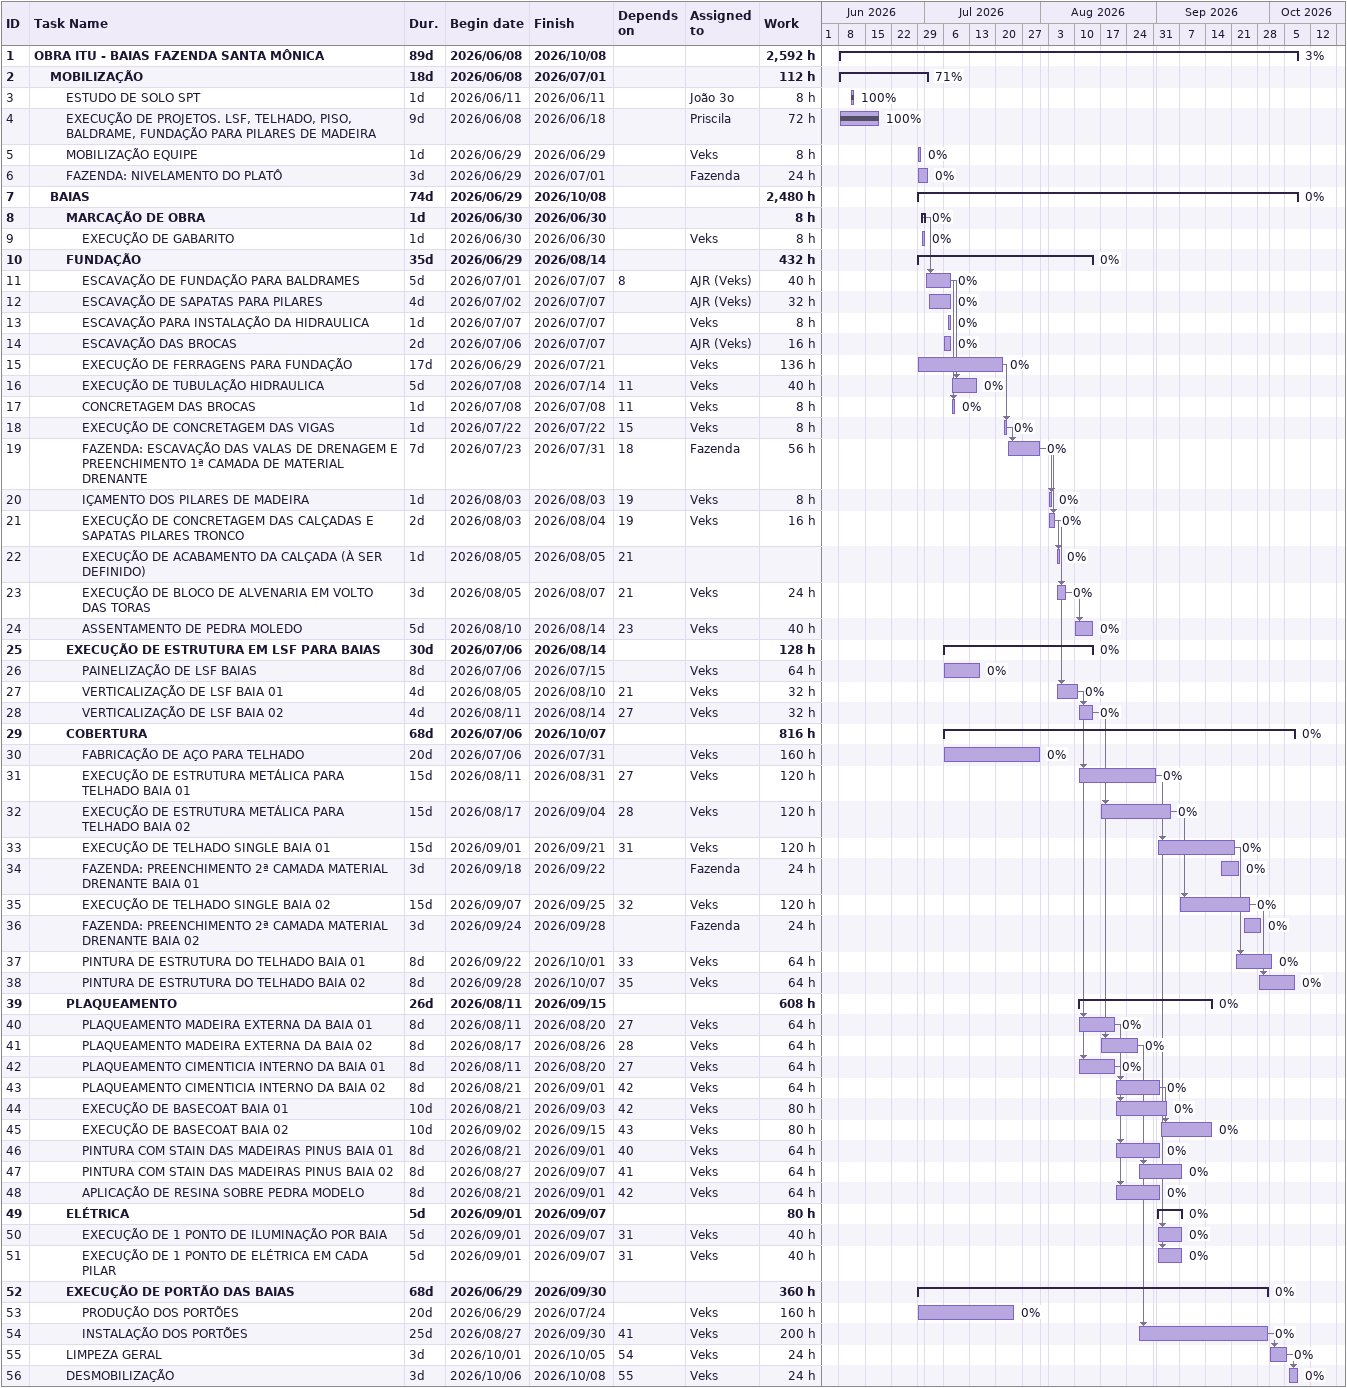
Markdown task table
| ID | Level | Task | Duration | Start | Finish | Predecessors | Resources | % complete | Work (h) |
|---|---|---|---|---|---|---|---|---|---|
| 1 | 1 | **OBRA ITU - BAIAS FAZENDA SANTA MÔNICA** | 89d | 2026-06-08 | 2026-10-08 |  |  | 3 | 2592 |
| 2 | 2 | **MOBILIZAÇÃO** | 18d | 2026-06-08 | 2026-07-01 |  |  | 71 | 112 |
| 3 | 3 | ESTUDO DE SOLO SPT | 1d | 2026-06-11 | 2026-06-11 |  | João 3o | 100 | 8 |
| 4 | 3 | EXECUÇÃO DE PROJETOS. LSF, TELHADO, PISO, BALDRAME, FUNDAÇÃO PARA PILARES DE MADEIRA | 9d | 2026-06-08 | 2026-06-18 |  | Priscila | 100 | 72 |
| 5 | 3 | MOBILIZAÇÃO EQUIPE | 1d | 2026-06-29 | 2026-06-29 |  | Veks | 0 | 8 |
| 6 | 3 | FAZENDA: NIVELAMENTO DO PLATÔ | 3d | 2026-06-29 | 2026-07-01 |  | Fazenda | 0 | 24 |
| 7 | 2 | **BAIAS** | 74d | 2026-06-29 | 2026-10-08 |  |  | 0 | 2480 |
| 8 | 3 | **MARCAÇÃO DE OBRA** | 1d | 2026-06-30 | 2026-06-30 |  |  | 0 | 8 |
| 9 | 4 | EXECUÇÃO DE GABARITO | 1d | 2026-06-30 | 2026-06-30 |  | Veks | 0 | 8 |
| 10 | 3 | **FUNDAÇÃO** | 35d | 2026-06-29 | 2026-08-14 |  |  | 0 | 432 |
| 11 | 4 | ESCAVAÇÃO DE FUNDAÇÃO PARA BALDRAMES | 5d | 2026-07-01 | 2026-07-07 | 8 | AJR (Veks) | 0 | 40 |
| 12 | 4 | ESCAVAÇÃO DE SAPATAS PARA PILARES | 4d | 2026-07-02 | 2026-07-07 |  | AJR (Veks) | 0 | 32 |
| 13 | 4 | ESCAVAÇÃO PARA INSTALAÇÃO DA HIDRAULICA | 1d | 2026-07-07 | 2026-07-07 |  | Veks | 0 | 8 |
| 14 | 4 | ESCAVAÇÃO DAS BROCAS | 2d | 2026-07-06 | 2026-07-07 |  | AJR (Veks) | 0 | 16 |
| 15 | 4 | EXECUÇÃO DE FERRAGENS PARA FUNDAÇÃO | 17d | 2026-06-29 | 2026-07-21 |  | Veks | 0 | 136 |
| 16 | 4 | EXECUÇÃO DE TUBULAÇÃO HIDRAULICA | 5d | 2026-07-08 | 2026-07-14 | 11 | Veks | 0 | 40 |
| 17 | 4 | CONCRETAGEM DAS BROCAS | 1d | 2026-07-08 | 2026-07-08 | 11 | Veks | 0 | 8 |
| 18 | 4 | EXECUÇÃO DE CONCRETAGEM DAS VIGAS | 1d | 2026-07-22 | 2026-07-22 | 15 | Veks | 0 | 8 |
| 19 | 4 | FAZENDA: ESCAVAÇÃO DAS VALAS DE DRENAGEM E PREENCHIMENTO 1ª CAMADA DE MATERIAL DRENANTE | 7d | 2026-07-23 | 2026-07-31 | 18 | Fazenda | 0 | 56 |
| 20 | 4 | IÇAMENTO DOS PILARES DE MADEIRA | 1d | 2026-08-03 | 2026-08-03 | 19 | Veks | 0 | 8 |
| 21 | 4 | EXECUÇÃO DE CONCRETAGEM DAS CALÇADAS E SAPATAS PILARES TRONCO | 2d | 2026-08-03 | 2026-08-04 | 19 | Veks | 0 | 16 |
| 22 | 4 | EXECUÇÃO DE ACABAMENTO DA CALÇADA (À SER DEFINIDO) | 1d | 2026-08-05 | 2026-08-05 | 21 |  | 0 |  |
| 23 | 4 | EXECUÇÃO DE BLOCO DE ALVENARIA EM VOLTO DAS TORAS | 3d | 2026-08-05 | 2026-08-07 | 21 | Veks | 0 | 24 |
| 24 | 4 | ASSENTAMENTO DE PEDRA MOLEDO | 5d | 2026-08-10 | 2026-08-14 | 23 | Veks | 0 | 40 |
| 25 | 3 | **EXECUÇÃO DE ESTRUTURA EM LSF PARA BAIAS** | 30d | 2026-07-06 | 2026-08-14 |  |  | 0 | 128 |
| 26 | 4 | PAINELIZAÇÃO DE LSF BAIAS | 8d | 2026-07-06 | 2026-07-15 |  | Veks | 0 | 64 |
| 27 | 4 | VERTICALIZAÇÃO DE LSF BAIA 01 | 4d | 2026-08-05 | 2026-08-10 | 21 | Veks | 0 | 32 |
| 28 | 4 | VERTICALIZAÇÃO DE LSF BAIA 02 | 4d | 2026-08-11 | 2026-08-14 | 27 | Veks | 0 | 32 |
| 29 | 3 | **COBERTURA** | 68d | 2026-07-06 | 2026-10-07 |  |  | 0 | 816 |
| 30 | 4 | FABRICAÇÃO DE AÇO PARA TELHADO | 20d | 2026-07-06 | 2026-07-31 |  | Veks | 0 | 160 |
| 31 | 4 | EXECUÇÃO DE ESTRUTURA METÁLICA PARA TELHADO BAIA 01 | 15d | 2026-08-11 | 2026-08-31 | 27 | Veks | 0 | 120 |
| 32 | 4 | EXECUÇÃO DE ESTRUTURA METÁLICA PARA TELHADO BAIA 02 | 15d | 2026-08-17 | 2026-09-04 | 28 | Veks | 0 | 120 |
| 33 | 4 | EXECUÇÃO DE TELHADO SINGLE BAIA 01 | 15d | 2026-09-01 | 2026-09-21 | 31 | Veks | 0 | 120 |
| 34 | 4 | FAZENDA: PREENCHIMENTO 2ª CAMADA MATERIAL DRENANTE BAIA 01 | 3d | 2026-09-18 | 2026-09-22 |  | Fazenda | 0 | 24 |
| 35 | 4 | EXECUÇÃO DE TELHADO SINGLE BAIA 02 | 15d | 2026-09-07 | 2026-09-25 | 32 | Veks | 0 | 120 |
| 36 | 4 | FAZENDA: PREENCHIMENTO 2ª CAMADA MATERIAL DRENANTE BAIA 02 | 3d | 2026-09-24 | 2026-09-28 |  | Fazenda | 0 | 24 |
| 37 | 4 | PINTURA DE ESTRUTURA DO TELHADO BAIA 01 | 8d | 2026-09-22 | 2026-10-01 | 33 | Veks | 0 | 64 |
| 38 | 4 | PINTURA DE ESTRUTURA DO TELHADO BAIA 02 | 8d | 2026-09-28 | 2026-10-07 | 35 | Veks | 0 | 64 |
| 39 | 3 | **PLAQUEAMENTO** | 26d | 2026-08-11 | 2026-09-15 |  |  | 0 | 608 |
| 40 | 4 | PLAQUEAMENTO MADEIRA EXTERNA DA BAIA 01 | 8d | 2026-08-11 | 2026-08-20 | 27 | Veks | 0 | 64 |
| 41 | 4 | PLAQUEAMENTO MADEIRA EXTERNA DA BAIA 02 | 8d | 2026-08-17 | 2026-08-26 | 28 | Veks | 0 | 64 |
| 42 | 4 | PLAQUEAMENTO CIMENTICIA INTERNO DA BAIA 01 | 8d | 2026-08-11 | 2026-08-20 | 27 | Veks | 0 | 64 |
| 43 | 4 | PLAQUEAMENTO CIMENTICIA INTERNO DA BAIA 02 | 8d | 2026-08-21 | 2026-09-01 | 42 | Veks | 0 | 64 |
| 44 | 4 | EXECUÇÃO DE BASECOAT BAIA 01 | 10d | 2026-08-21 | 2026-09-03 | 42 | Veks | 0 | 80 |
| 45 | 4 | EXECUÇÃO DE BASECOAT BAIA 02 | 10d | 2026-09-02 | 2026-09-15 | 43 | Veks | 0 | 80 |
| 46 | 4 | PINTURA COM STAIN DAS MADEIRAS PINUS BAIA 01 | 8d | 2026-08-21 | 2026-09-01 | 40 | Veks | 0 | 64 |
| 47 | 4 | PINTURA COM STAIN DAS MADEIRAS PINUS BAIA 02 | 8d | 2026-08-27 | 2026-09-07 | 41 | Veks | 0 | 64 |
| 48 | 4 | APLICAÇÃO DE RESINA SOBRE PEDRA MODELO | 8d | 2026-08-21 | 2026-09-01 | 42 | Veks | 0 | 64 |
| 49 | 3 | **ELÉTRICA** | 5d | 2026-09-01 | 2026-09-07 |  |  | 0 | 80 |
| 50 | 4 | EXECUÇÃO DE 1 PONTO DE ILUMINAÇÃO POR BAIA | 5d | 2026-09-01 | 2026-09-07 | 31 | Veks | 0 | 40 |
| 51 | 4 | EXECUÇÃO DE 1 PONTO DE ELÉTRICA EM CADA PILAR | 5d | 2026-09-01 | 2026-09-07 | 31 | Veks | 0 | 40 |
| 52 | 3 | **EXECUÇÃO DE PORTÃO DAS BAIAS** | 68d | 2026-06-29 | 2026-09-30 |  |  | 0 | 360 |
| 53 | 4 | PRODUÇÃO DOS PORTÕES | 20d | 2026-06-29 | 2026-07-24 |  | Veks | 0 | 160 |
| 54 | 4 | INSTALAÇÃO DOS PORTÕES | 25d | 2026-08-27 | 2026-09-30 | 41 | Veks | 0 | 200 |
| 55 | 3 | LIMPEZA GERAL | 3d | 2026-10-01 | 2026-10-05 | 54 | Veks | 0 | 24 |
| 56 | 3 | DESMOBILIZAÇÃO | 3d | 2026-10-06 | 2026-10-08 | 55 | Veks | 0 | 24 |
